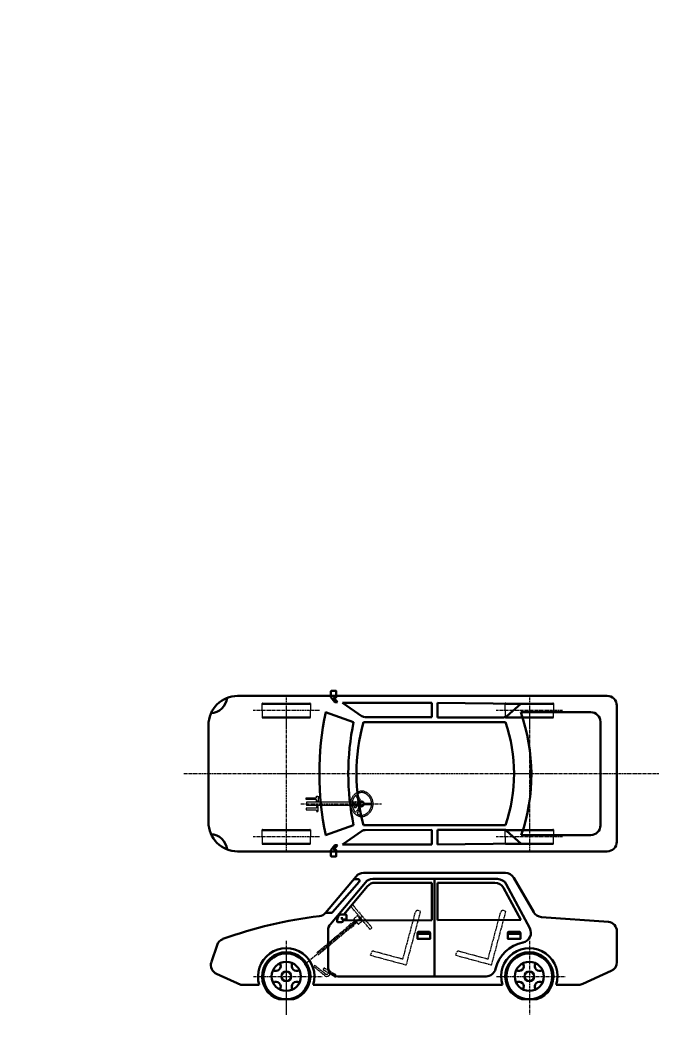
# Model space of a CAD drawing. Header units: millimetres. Extents: x 1201 to 14689, y -21074 to 18809.
# Drawn here: x 8121 to 14689, y -1949 to 8430 of the extents above; entities that cross this region are included whole.
import ezdxf

# ---------------------------------------------------------------- set-up
doc = ezdxf.new("R2010")
doc.units = ezdxf.units.MM
doc.linetypes.add('ACAD_ISO02W100', pattern=[15, 12, -3])
doc.linetypes.add('CENTER', pattern=[50.8, 31.75, -6.35, 6.35, -6.35])
for name, color, linetype, lineweight in [('中心线层', 1, 'CENTER', 25), ('剖面线层', 3, 'Continuous', 25), ('粗实线层', 250, 'Continuous', 50), ('虚线层', 4, 'ACAD_ISO02W100', 25)]:
    doc.layers.add(name, color=color, linetype=linetype, lineweight=lineweight)

msp = doc.modelspace()

# ---------------------------------------------------------------- hatches: boundary and pattern name
at = {"layer": '剖面线层'}
h = msp.add_hatch(dxfattribs=at)
h.set_pattern_fill('ANSI31', color=256, scale=2)
h.set_pattern_definition([(45, (1195.738, 14904.9104), (-4.490128, 4.490128), [])])
h.paths.add_polyline_path([(1582, -4185), (1563, -4185), (1563, -4129), (1553, -4129), (1553, -4198), (1582, -4198)])
h.paths.add_polyline_path([(1579, -4179), (1576, -4179, -0.309941), (1573, -4179), (1569, -4179, -0.309941), (1566, -4179), (1563, -4179), (1563, -4185), (1579, -4185)], flags=17)
h.paths.add_polyline_path([(1579, -4169), (1563, -4169), (1563, -4175), (1566, -4175, -0.309941), (1569, -4175), (1573, -4175, -0.309941), (1576, -4175), (1579, -4175)], flags=17)
h.paths.add_polyline_path([(1582, -4238), (1553, -4238), (1553, -4307), (1563, -4307), (1563, -4251), (1582, -4251)])
h.paths.add_polyline_path([(1579, -4251), (1563, -4251), (1563, -4257), (1566, -4257, -0.309941), (1569, -4257), (1573, -4257, -0.309941), (1576, -4257), (1579, -4257)], flags=17)
h.paths.add_polyline_path([(1579, -4261), (1576, -4261, -0.309941), (1573, -4261), (1569, -4261, -0.309941), (1566, -4261), (1563, -4261), (1563, -4267), (1579, -4267)], flags=17)
h.paths.add_polyline_path([(12160, 18798), (12179, 18798), (12179, 18809), (12160, 18809)], flags=9)

# ---------------------------------------------------------------- linework, layer by layer
at = {"layer": '中心线层', "lineweight": -3}
for p, q in [((10857, 1461), (10857, 1190)), ((13357, 1461), (13357, 1190)), ((11198, 1327), (10516, 1327)), ((13698, 1327), (13016, 1327)), ((10857, 161), (10857, -110)), ((13357, 161), (13357, -110)), ((11198, 27), (10516, 27)), ((13698, 27), (13016, 27)), ((10857, -1045), (10857, -1804)), ((10857, -1128), (10857, -1804)), ((13357, -1045), (13357, -1804)), ((10521, -1409), (11225, -1409)), ((13021, -1409), (13725, -1409))]:
    msp.add_line(p, q, dxfattribs=at)
at = {"layer": '中心线层'}
for p, q in [((10857, 1327), (10857, 27)), ((13357, 1327), (13357, 27)), ((9803, 677), (14689, 677)), ((10618, 677), (11102, 677)), ((13118, 677), (13602, 677)), ((11006, 366), (11835, 366)), ((11639, -792), (11045, -1290))]:
    msp.add_line(p, q, dxfattribs=at)
at = {"layer": '粗实线层'}
for p, q in [((11317, 1464), (11358, 1413)), ((11342, 1464), (11384, 1413)), ((11358, 1413), (11384, 1413)), ((11437, 1405), (12353, 1405)), ((11639, 1266), (11437, 1405)), ((12353, 1405), (12353, 1257)), ((12413, 1405), (13268, 1397)), ((12413, 1256), (12413, 1405)), ((13268, 1397), (13125, 1268)), ((11550, 1207), (11262, 1309)), ((12353, 1257), (11667, 1258)), ((13092, 1256), (12413, 1256)), ((13268, 1309), (13989, 1309)), ((11652, 1207), (13111, 1207)), ((14089, 1209), (14089, 677)), ((14089, 145), (14089, 677)), ((11550, 147), (11262, 45)), ((11652, 147), (13111, 147)), ((11639, 88), (11437, -51)), ((12353, 98), (11667, 97)), ((12353, -51), (12353, 98)), ((13092, 99), (12413, 99)), ((12413, 99), (12413, -51)), ((13268, -42), (13125, 86)), ((13274, 45), (13989, 45)), ((11317, -110), (11358, -59)), ((11342, -110), (11384, -59)), ((11358, -59), (11384, -59)), ((11437, -51), (12353, -51)), ((12413, -51), (13268, -42)), ((11262, -754), (11575, -381)), ((11596, -410), (11550, -410)), ((11652, -345), (13111, -345)), ((11747, -407), (13031, -407)), ((12383, -407), (12383, -1409)), ((13197, -395), (13402, -749)), ((11311, -872), (11671, -443)), ((11334, -749), (11607, -435)), ((11448, -774), (11693, -481)), ((11770, -445), (12353, -445)), ((12353, -445), (12353, -830)), ((12413, -445), (12413, -829)), ((12413, -445), (13002, -445)), ((13268, -826), (13090, -497)), ((13119, -460), (13361, -914)), ((11262, -754), (11323, -754)), ((11399, -780), (11403, -777)), ((11468, -774), (11414, -774)), ((11427, -815), (11427, -800)), ((11468, -825), (11437, -825)), ((11442, -837), (11442, -825)), ((11442, -833), (12353, -830)), ((11468, -825), (11468, -825)), ((11478, -815), (11478, -784)), ((12413, -829), (13268, -826)), ((13481, -799), (14171, -847)), ((11385, -850), (11425, -850)), ((11287, -937), (11287, -1309)), ((12208, -971), (12336, -971)), ((13136, -971), (13265, -971)), ((14258, -946), (14258, -1262)), ((10087, -1261), (10145, -1087)), ((10391, -1495), (10141, -1384)), ((11387, -1409), (12912, -1409)), ((13906, -1486), (14199, -1353)), ((10391, -1495), (10580, -1495)), ((11133, -1495), (13080, -1495)), ((13633, -1495), (13865, -1495)), ((10780, -1645), (10933, -1645)), ((13280, -1645), (13433, -1645))]:
    msp.add_line(p, q, dxfattribs=at)
for points in [[(10357, -123), (14157, -123, 0.414214), (14257, -23), (14257, 1377, 0.414214), (14157, 1477), (10357, 1477, 0.414214), (10057, 1177), (10057, 177, 0.414214)], [(12218, -951), (12326, -951, -0.414214), (12336, -961), (12336, -1023), (12208, -1023), (12208, -961, -0.414214)], [(13146, -951), (13255, -951, -0.414214), (13265, -961), (13265, -1023), (13136, -1023), (13136, -961, -0.414214)]]:
    msp.add_lwpolyline(points, format="xyb", close=True, dxfattribs=at)
for points in [[(11317, 1464), (11317, 1525, -0.414214), (11322, 1530), (11367, 1530, -0.414214), (11372, 1525), (11372, 1464), (11342, 1464)], [(11317, -110), (11317, -171, 0.414214), (11322, -176), (11367, -176, 0.414214), (11372, -171), (11372, -110), (11342, -110)]]:
    msp.add_lwpolyline(points, format="xyb", dxfattribs=at)
for centre, radius in [((10857, -1409), 236), ((13357, -1409), 236), ((10857, -1409), 150), ((13357, -1409), 150), ((10857, -1409), 50), ((13357, -1409), 50)]:
    msp.add_circle(centre, radius, dxfattribs=at)
for centre, radius, start, end in [((10070, 1477), 179, 273.7843, 353.5171), ((14324, 677), 3126, 168.3313, 191.6687), ((11667, 1308), 50, 235.5091, 269.9208), ((13092, 1306), 50, 270, 311.8475), ((11450, 668), 1928, 341.1401, 19.4157), ((13989, 1209), 100, 0, 90), ((14089, 677), 2594, 168.211, 191.789), ((13561, 677), 1981, 164.4854, 195.5146), ((11573, 677), 1627, 340.9865, 19.0135), ((13989, 145), 100, 270, 0), ((10070, -123), 179, 6.4829, 86.2157), ((11667, 47), 50, 90.0792, 124.4909), ((13092, 49), 50, 48.1525, 90), ((11652, -445), 100, 90, 140), ((11596, -425), 15, 319.0169, 90), ((11747, -507), 100, 90.0073, 140), ((13031, -507), 100, 28.0821, 90.0073), ((13111, -445), 100, 30, 90), ((11770, -545), 100, 90.0075, 140), ((13002, -545), 100, 28.5184, 90.0075), ((11738, -5262), 4506, 96.8871, 109.8765), ((11185, -690), 100, 276.8871, 320), ((11323, -739), 15, 270, 319.0169), ((11414, -794), 20, 90, 123.8368), ((11437, -815), 10, 180, 270), ((11468, -784), 10, 0, 90), ((11468, -815), 10, 270, 0), ((13488, -699), 100, 210, 266.025), ((11387, -937), 100, 140, 180), ((11385, -845), 5, 180.4767, 270), ((11426, -833), 17, 266.894, 346.3656), ((13273, -961), 100, 280.576, 28.0821), ((14158, -946), 100, 0, 82.4211), ((10240, -1119), 100, 109.8765, 161.5225), ((10857, -1409), 290, 342.7494, 197.2506), ((13357, -1409), 355, 100.576, 167.3166), ((13357, -1409), 290, 342.7494, 197.2506), ((10857, -1409), 248, 287.8966, 252.1034), ((13357, -1409), 248, 287.8966, 252.1034), ((10182, -1293), 100, 161.5225, 246.0513), ((10750, -1303), 50, 234.5941, 35.4059), ((10963, -1303), 50, 144.5941, 305.4059), ((11387, -1309), 100, 180, 270), ((12912, -1309), 100, 270, 347.3166), ((13250, -1303), 50, 234.5941, 35.4059), ((13463, -1303), 50, 144.5941, 305.4059), ((14158, -1262), 100, 294.3634, 0), ((10750, -1515), 50, 324.5941, 125.4059), ((10963, -1515), 50, 54.5941, 215.4059), ((13250, -1515), 50, 324.5941, 125.4059), ((13463, -1515), 50, 54.5941, 215.4059), ((13865, -1395), 100, 270, 294.3634)]:
    msp.add_arc(centre, radius, start, end, dxfattribs=at)
msp.add_open_spline([(11399, -780), (11392, -791), (11382, -812), (11380, -835), (11380, -845)], degree=3, knots=[0, 0, 0, 0, 15774.876169, 28750.810049, 28750.810049, 28750.810049, 28750.810049], dxfattribs=at)
at = {"layer": '虚线层'}
for p, q in [((10609, 1392), (11105, 1392)), ((13109, 1392), (13605, 1392)), ((10609, 1262), (11105, 1262)), ((13109, 1262), (13605, 1262)), ((11062, 411), (11062, 428)), ((11062, 428), (11169, 428)), ((11169, 428), (11169, 446)), ((11169, 446), (11187, 446)), ((11187, 446), (11187, 393)), ((11615, 384), (11573, 456)), ((11628, 392), (11586, 465)), ((11157, 411), (11062, 411)), ((11157, 322), (11062, 322)), ((11062, 322), (11062, 304)), ((11550, 383), (11066, 383)), ((11066, 383), (11066, 350)), ((11550, 350), (11066, 350)), ((11169, 411), (11157, 411)), ((11169, 322), (11157, 322)), ((11169, 393), (11169, 411)), ((11187, 393), (11169, 393)), ((11187, 340), (11169, 340)), ((11169, 340), (11169, 322)), ((11187, 286), (11187, 340)), ((11552, 386), (11570, 387)), ((11554, 343), (11555, 332)), ((11555, 332), (11555, 332)), ((11559, 329), (11575, 330)), ((11591, 383), (11567, 383)), ((11591, 350), (11567, 350)), ((11571, 344), (11572, 332)), ((11615, 348), (11573, 277)), ((11628, 341), (11586, 267)), ((11592, 387), (11628, 392)), ((11592, 346), (11628, 341)), ((11660, 374), (11735, 374)), ((11660, 359), (11735, 359)), ((11062, 304), (11169, 304)), ((11169, 304), (11169, 286)), ((11169, 286), (11187, 286)), ((10609, 92), (11105, 92)), ((13109, 92), (13605, 92)), ((10609, -38), (11105, -38)), ((13109, -38), (13605, -38)), ((11536, -676), (11524, -686)), ((11717, -922), (11524, -692)), ((11542, -676), (11736, -907)), ((11589, -785), (11551, -817)), ((11589, -785), (11551, -817)), ((11551, -817), (11573, -844)), ((11587, -829), (11573, -841)), ((11590, -833), (11587, -829)), ((11589, -785), (11606, -806)), ((11612, -798), (11604, -804)), ((11606, -806), (11637, -842)), ((11621, -823), (11628, -817)), ((12057, -1230), (12186, -747)), ((12092, -1291), (12240, -740)), ((12240, -740), (12211, -732)), ((12933, -1230), (13063, -747)), ((12969, -1291), (13116, -740)), ((13116, -740), (13087, -732)), ((11502, -890), (11167, -1171)), ((11518, -909), (11184, -1190)), ((11502, -890), (11274, -1082)), ((11506, -880), (11499, -886)), ((11518, -909), (11499, -886)), ((11506, -880), (11529, -907)), ((11513, -881), (11509, -884)), ((11525, -864), (11510, -877)), ((11533, -904), (11510, -877)), ((11518, -909), (11521, -913)), ((11529, -907), (11521, -913)), ((11528, -868), (11525, -864)), ((11533, -874), (11526, -880)), ((11526, -880), (11532, -888)), ((11529, -900), (11526, -903)), ((11566, -836), (11528, -868)), ((11545, -887), (11528, -868)), ((11540, -881), (11532, -888)), ((11548, -891), (11533, -904)), ((11574, -843), (11535, -875)), ((11578, -847), (11538, -880)), ((11583, -855), (11545, -887)), ((11545, -887), (11548, -891)), ((11579, -848), (11573, -841)), ((11573, -841), (11574, -843)), ((11575, -846), (11590, -833)), ((11576, -848), (11599, -874)), ((11579, -848), (11578, -847)), ((11593, -837), (11579, -848)), ((11590, -833), (11593, -837)), ((11637, -842), (11599, -874)), ((11735, -913), (11723, -923)), ((11725, -1192), (11733, -1164)), ((11725, -1192), (12092, -1291)), ((11758, -1149), (12057, -1230)), ((12602, -1192), (12609, -1164)), ((12602, -1192), (12969, -1291)), ((12634, -1149), (12933, -1230)), ((11249, -1398), (11140, -1309)), ((11258, -1382), (11144, -1293)), ((11356, -1413), (11243, -1346)), ((11366, -1394), (11255, -1327))]:
    msp.add_line(p, q, dxfattribs=at)
for points in [[(10609, 1327), (10609, 1398, -0.414214), (10614, 1403), (11100, 1403, -0.414214), (11105, 1398), (11105, 1327)], [(13109, 1327), (13109, 1398, -0.414214), (13114, 1403), (13600, 1403, -0.414214), (13605, 1398), (13605, 1327)], [(10609, 1327), (10609, 1257, 0.414214), (10614, 1252), (11100, 1252, 0.414214), (11105, 1257), (11105, 1327)], [(13109, 1327), (13109, 1257, 0.414214), (13114, 1252), (13600, 1252, 0.414214), (13605, 1257), (13605, 1327)], [(10609, 27), (10609, 98, -0.414214), (10614, 103), (11100, 103, -0.414214), (11105, 98), (11105, 27)], [(10609, 27), (10609, -43, 0.414214), (10614, -48), (11100, -48, 0.414214), (11105, -43), (11105, 27)], [(13109, 27), (13109, 98, -0.414214), (13114, 103), (13600, 103, -0.414214), (13605, 98), (13605, 27)], [(13109, 27), (13109, -43, 0.414214), (13114, -48), (13600, -48, 0.414214), (13605, -43), (13605, 27)]]:
    msp.add_lwpolyline(points, format="xyb", dxfattribs=at)
msp.add_circle((11634, 366), 19, dxfattribs=at)
for centre, radius, start, end in [((11653, 366), 135, 108.4085, 251.5915), ((11654, 366), 120, 131.8342, 228.1047), ((11654, 366), 120, 114.8633, 124.3112), ((11634, 408), 74.1, 65.1367, 114.8633), ((11634, 424), 74.1, 71.5915, 108.4085), ((11615, 366), 135, 288.4085, 71.5915), ((11615, 366), 120, 3.5365, 65.1367), ((11583, 366), 36.8, 147.3533, 219.2578), ((11558, 332), 2.91, 180.978, 281.5944), ((11592, 366), 30.3, 136.628, 226.3383), ((11567, 379), 8.28, 22.366, 69.3365), ((11575, 333), 2.91, 181.9429, 9.0361), ((11600, 335), 21.9, 136.122, 184.3525), ((11634, 366), 46.3, 154.039, 205.961), ((11634, 366), 26.4, 136.5609, 223.792), ((11634, 366), 26.4, 16.3139, 103.5198), ((11634, 366), 26.4, 256.3897, 343.6861), ((11615, 366), 120, 294.8633, 356.4635), ((11654, 366), 120, 235.7388, 245.1367), ((11634, 324), 74.1, 245.1367, 294.8633), ((11634, 309), 74.1, 251.5915, 288.4085), ((11527, -690), 4.2, 130, 220), ((11539, -679), 4.2, 40, 130), ((12206, -752), 20, 75, 165), ((13082, -752), 20, 75, 165), ((11720, -920), 4.2, 220, 310), ((11732, -909), 4.2, 310, 40), ((11752, -1169), 20, 75, 165), ((12629, -1169), 20, 75, 165), ((11249, -1336), 10.9, 57.1454, 240.9431), ((11274, -1374), 34.9, 225.3546, 342.4733), ((11272, -1367), 20.5, 227.401, 337.8502), ((11360, -1404), 10.8, 240, 60)]:
    msp.add_arc(centre, radius, start, end, dxfattribs=at)

doc.saveas('drawing.dxf')
